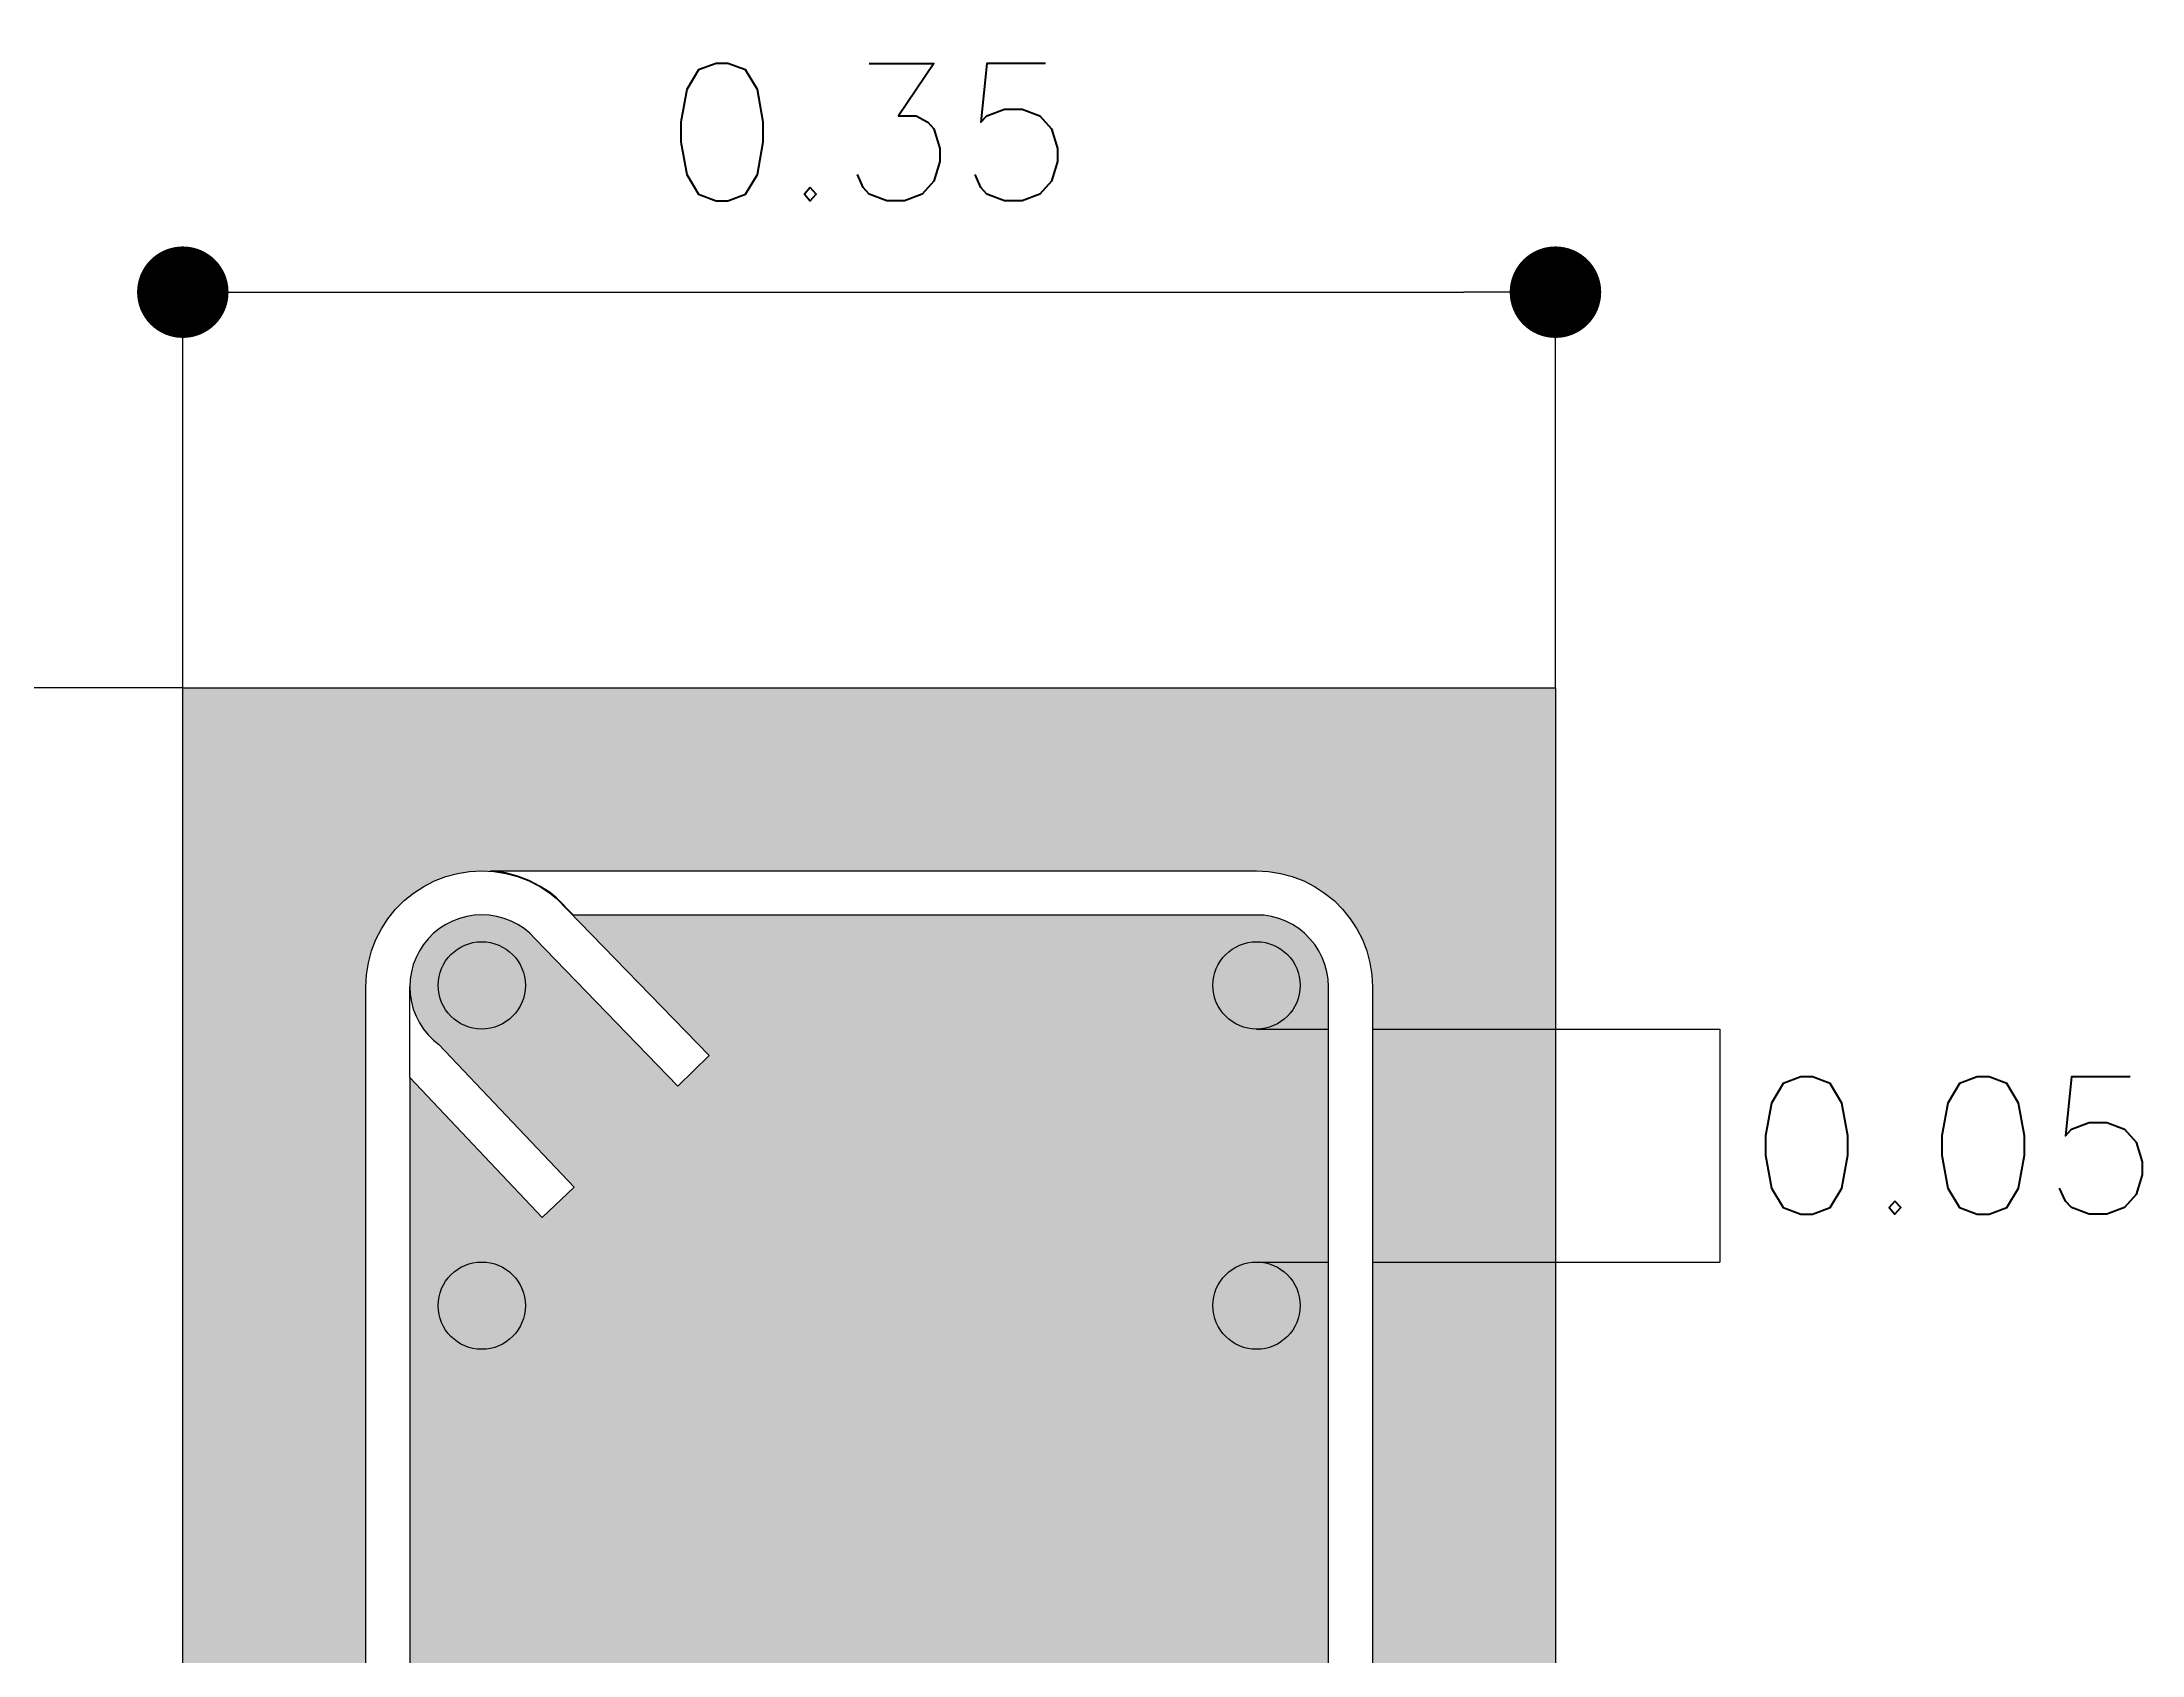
# Model space of a CAD drawing. Header units: millimetres. Extents: x 0 to 212, y -9 to 41.
# Drawn here: x 28.1294 to 28.5884, y -2.19 to -1.8375 of the extents above; entities that cross this region are included whole.
import ezdxf

# ---------------------------------------------------------------- set-up
doc = ezdxf.new("R2010")
doc.units = ezdxf.units.MM
doc.header["$LTSCALE"] = 0.01
doc.header["$PDMODE"] = 3
for name, color, linetype in [('FC_BORDES', 4, 'Continuous'), ('FC_COTAS', 1, 'Continuous'), ('FC_HATCH 254', 254, 'Continuous'), ('FC_REFUERZO 2', 1, 'Continuous')]:
    doc.layers.add(name, color=color, linetype=linetype)
doc.styles.add('FC_TEXT1', font='romans.shx')
doc.dimstyles.new('FC_COTAS', dxfattribs={"dimtxt": 0.0015, "dimasz": 0.001, "dimexe": 0, "dimexo": 0, "dimgap": 0.001, "dimtad": 1, "dimtih": 1, "dimtoh": 1, "dimzin": 0, "dimdsep": 46, "dimtxsty": 'FC_TEXT1', "dimblk": 'DOT', "dimcen": 0.09, "dimclrd": 256, "dimclre": 256, "dimclrt": 256, "dimadec": 0, "dimazin": 0, "dimtfac": 1, "dimtix": 1, "dimtmove": 2, "dimatfit": 3, "dimfxl": 1.002, "dimtolj": 1, "dimtzin": 0, "dimlwd": -1, "dimarcsym": 0})

# ---------------------------------------------------------------- blocks, each defined once
blk = doc.blocks.new('*D49')
at = {"layer": 'Defpoints', "color": 0, "transparency": 16777216}
for p in [(28.39485, -2.05319), (28.39485, -2.10411), (28.49609, -2.10411)]:
    blk.add_point(p, dxfattribs=at)
at = {"layer": 'FC_COTAS', "lineweight": -2, "transparency": 16777216}
for p, q in [((28.39485, -2.05319), (28.49609, -2.05319)), ((28.39485, -2.10411), (28.49609, -2.10411))]:
    blk.add_line(p, q, dxfattribs=at)
at = {"layer": 'FC_COTAS', "transparency": 16777216}
blk.add_line((28.49609, -2.05319), (28.49609, -2.10411), dxfattribs=at)
at = {"layer": 'FC_COTAS', "transparency": 16777216, "insert": (28.54723, -2.07865), "char_height": 0.03, "attachment_point": 5, "style": 'FC_TEXT1'}
blk.add_mtext('\\A1;0.05', dxfattribs=at)
blk = doc.blocks.new('_Dot')
at = {"color": 0, "linetype": 'ByBlock', "lineweight": -2}
blk.add_line((-0.5, 0), (-1, 0), dxfattribs=at)
at = {"color": 0, "linetype": 'ByBlock', "const_width": 0.5}
blk.add_lwpolyline([(-0.25, 0, 1), (0.25, 0, 1)], format="xyb", close=True, dxfattribs=at)
blk = doc.blocks.new('*D223')
at = {"layer": 'Defpoints', "color": 0, "transparency": 16777216}
for p in [(27.99759, -1.97862), (28.16018, -1.97862), (28.16018, -2.37862)]:
    blk.add_point(p, dxfattribs=at)
at = {"layer": 'FC_COTAS', "lineweight": -2, "transparency": 16777216}
for p, q in [((28.16018, -1.97862), (27.99759, -1.97862)), ((28.16018, -2.37862), (27.99759, -2.37862))]:
    blk.add_line(p, q, dxfattribs=at)
at = {"layer": 'FC_COTAS', "transparency": 16777216}
for p, q in [((27.99759, -1.99862), (27.99759, -2.14362)), ((27.99759, -2.35862), (27.99759, -2.21362))]:
    blk.add_line(p, q, dxfattribs=at)
at = {"layer": 'FC_COTAS', "transparency": 16777216, "xscale": 0.02, "yscale": 0.02, "zscale": 0.02}
for p, rotation in [((27.99759, -1.97862), 90), ((27.99759, -2.37862), 270)]:
    blk.add_blockref('_Dot', p, dxfattribs=dict(at, rotation=rotation))
at = {"layer": 'FC_COTAS', "transparency": 16777216, "insert": (27.99759, -2.17862), "char_height": 0.03, "attachment_point": 5, "style": 'FC_TEXT1'}
blk.add_mtext('\\A1;0.35', dxfattribs=at)
blk = doc.blocks.new('*D87')
at = {"layer": 'Defpoints', "color": 0, "transparency": 16777216}
for p in [(28.46018, -1.89214), (28.16018, -1.97862), (28.46018, -1.97862)]:
    blk.add_point(p, dxfattribs=at)
at = {"layer": 'FC_COTAS', "lineweight": -2, "transparency": 16777216}
for p, q in [((28.16018, -1.97862), (28.16018, -1.89214)), ((28.46018, -1.97862), (28.46018, -1.89214))]:
    blk.add_line(p, q, dxfattribs=at)
at = {"layer": 'FC_COTAS', "transparency": 16777216}
blk.add_line((28.18018, -1.89214), (28.44018, -1.89214), dxfattribs=at)
at = {"layer": 'FC_COTAS', "transparency": 16777216, "xscale": 0.02, "yscale": 0.02, "zscale": 0.02, "rotation": 180}
blk.add_blockref('_Dot', (28.16018, -1.89214), dxfattribs=at)
at = {"layer": 'FC_COTAS', "transparency": 16777216, "xscale": 0.02, "yscale": 0.02, "zscale": 0.02}
blk.add_blockref('_Dot', (28.46018, -1.89214), dxfattribs=at)
at = {"layer": 'FC_COTAS', "transparency": 16777216, "insert": (28.31018, -1.85714), "char_height": 0.03, "attachment_point": 5, "style": 'FC_TEXT1'}
blk.add_mtext('\\A1;0.35', dxfattribs=at)
blk = doc.blocks.new('*U44')
at = {"color": 0, "ltscale": 1.5}
blk.add_lwpolyline([(-0.06484, -0.00961), (-0.06485, -0.0096)], dxfattribs=at)
blk.add_wipeout([(-0.08279, 0), (0.08466, 0), (0.08731, -0.00014), (0.08993, -0.00055), (0.09249, -0.00124), (0.09497, -0.00219), (0.09733, -0.00339), (0.09955, -0.00484), (0.10162, -0.00651), (0.10349, -0.00838), (0.10516, -0.01045), (0.10661, -0.01267), (0.10781, -0.01503), (0.10876, -0.01751), (0.10945, -0.02007), (0.10986, -0.02269), (0.11, -0.02534), (0.11, -0.29466), (0.10986, -0.29731), (0.10945, -0.29993), (0.10876, -0.30249), (0.10781, -0.30497), (0.10661, -0.30733), (0.10516, -0.30955), (0.10349, -0.31162), (0.10162, -0.31349), (0.09955, -0.31516), (0.09733, -0.31661), (0.09497, -0.31781), (0.09249, -0.31876), (0.08993, -0.31945), (0.08731, -0.31986), (0.08466, -0.32), (-0.08466, -0.32), (-0.08731, -0.31986), (-0.08993, -0.31945), (-0.09249, -0.31876), (-0.09497, -0.31781), (-0.09733, -0.31661), (-0.09955, -0.31516), (-0.10162, -0.31349), (-0.10349, -0.31162), (-0.10516, -0.30955), (-0.10661, -0.30733), (-0.10781, -0.30497), (-0.10876, -0.30249), (-0.10945, -0.29993), (-0.10986, -0.29731), (-0.11, -0.29466), (-0.11, -0.02534), (-0.10986, -0.02269), (-0.10945, -0.02007), (-0.10876, -0.01751), (-0.10781, -0.01503), (-0.10661, -0.01267), (-0.10516, -0.01045), (-0.10349, -0.00838), (-0.10162, -0.00651), (-0.09955, -0.00484), (-0.09733, -0.00339), (-0.09497, -0.00219), (-0.09249, -0.00124), (-0.08993, -0.00055), (-0.08731, -0.00014), (-0.08472, 0), (-0.08201, -0.00014), (-0.07939, -0.00055), (-0.07683, -0.00124), (-0.07435, -0.00219), (-0.07199, -0.00339), (-0.06977, -0.00484), (-0.06839, -0.00595), (-0.03495, -0.04034), (-0.04183, -0.04703), (-0.07297, -0.01482), (-0.07414, -0.01365), (-0.07542, -0.01262), (-0.0768, -0.01172), (-0.07826, -0.01097), (-0.0798, -0.01038), (-0.08139, -0.00996), (-0.08302, -0.0097), (-0.08466, -0.00961), (-0.0863, -0.0097), (-0.08793, -0.00996), (-0.08952, -0.01038), (-0.09106, -0.01097), (-0.09252, -0.01172), (-0.0939, -0.01262), (-0.09518, -0.01365), (-0.09635, -0.01482), (-0.09738, -0.0161), (-0.09828, -0.01748), (-0.09903, -0.01894), (-0.09962, -0.02048), (-0.10004, -0.02207), (-0.1003, -0.0237), (-0.10039, -0.02534), (-0.1003, -0.02698), (-0.10004, -0.02861), (-0.09962, -0.0302), (-0.09903, -0.03174), (-0.09828, -0.0332), (-0.09738, -0.03458), (-0.09635, -0.03586), (-0.09518, -0.03703), (-0.09405, -0.03794), (-0.0645, -0.06914), (-0.07146, -0.07574), (-0.1004, -0.0452), (-0.1004, -0.29466), (-0.1003, -0.2963), (-0.10004, -0.29793), (-0.09962, -0.29952), (-0.09903, -0.30106), (-0.09828, -0.30252), (-0.09738, -0.3039), (-0.09635, -0.30518), (-0.09518, -0.30635), (-0.0939, -0.30738), (-0.09252, -0.30828), (-0.09106, -0.30903), (-0.08952, -0.30962), (-0.08793, -0.31004), (-0.0863, -0.3103), (-0.08466, -0.3104), (0.08466, -0.3104), (0.0863, -0.3103), (0.08793, -0.31004), (0.08952, -0.30962), (0.09106, -0.30903), (0.09252, -0.30828), (0.0939, -0.30738), (0.09518, -0.30635), (0.09635, -0.30518), (0.09738, -0.3039), (0.09828, -0.30252), (0.09903, -0.30106), (0.09962, -0.29952), (0.10004, -0.29793), (0.1003, -0.2963), (0.1004, -0.29466), (0.1004, -0.02534), (0.1003, -0.0237), (0.10004, -0.02207), (0.09962, -0.02048), (0.09903, -0.01894), (0.09828, -0.01748), (0.09738, -0.0161), (0.09635, -0.01482), (0.09518, -0.01365), (0.0939, -0.01262), (0.09252, -0.01172), (0.09106, -0.01097), (0.08952, -0.01038), (0.08793, -0.00996), (0.0863, -0.0097), (0.08573, -0.00967), (-0.06464, -0.00967), (-0.06833, -0.00588), (-0.06971, -0.00476), (-0.07194, -0.00331), (-0.07431, -0.0021), (-0.0768, -0.00114), (-0.07937, -0.00046), (-0.082, -0.00004)], dxfattribs=at)
blk.add_lwpolyline([(-0.08279, 0), (0.08466, 0), (0.08731, -0.00014), (0.08993, -0.00055), (0.09249, -0.00124), (0.09497, -0.00219), (0.09733, -0.00339), (0.09955, -0.00484), (0.10162, -0.00651), (0.10349, -0.00838), (0.10516, -0.01045), (0.10661, -0.01267), (0.10781, -0.01503), (0.10876, -0.01751), (0.10945, -0.02007), (0.10986, -0.02269), (0.11, -0.02534), (0.11, -0.29466), (0.10986, -0.29731), (0.10945, -0.29993), (0.10876, -0.30249), (0.10781, -0.30497), (0.10661, -0.30733), (0.10516, -0.30955), (0.10349, -0.31162), (0.10162, -0.31349), (0.09955, -0.31516), (0.09733, -0.31661), (0.09497, -0.31781), (0.09249, -0.31876), (0.08993, -0.31945), (0.08731, -0.31986), (0.08466, -0.32), (-0.08466, -0.32), (-0.08731, -0.31986), (-0.08993, -0.31945), (-0.09249, -0.31876), (-0.09497, -0.31781), (-0.09733, -0.31661), (-0.09955, -0.31516), (-0.10162, -0.31349), (-0.10349, -0.31162), (-0.10516, -0.30955), (-0.10661, -0.30733), (-0.10781, -0.30497), (-0.10876, -0.30249), (-0.10945, -0.29993), (-0.10986, -0.29731), (-0.11, -0.29466), (-0.11, -0.02534), (-0.10986, -0.02269), (-0.10945, -0.02007), (-0.10876, -0.01751), (-0.10781, -0.01503), (-0.10661, -0.01267), (-0.10516, -0.01045), (-0.10349, -0.00838), (-0.10162, -0.00651), (-0.09955, -0.00484), (-0.09733, -0.00339), (-0.09497, -0.00219), (-0.09249, -0.00124), (-0.08993, -0.00055), (-0.08731, -0.00014), (-0.08472, 0), (-0.08201, -0.00014), (-0.07939, -0.00055), (-0.07683, -0.00124), (-0.07435, -0.00219), (-0.07199, -0.00339), (-0.06977, -0.00484), (-0.06839, -0.00595), (-0.03495, -0.04034), (-0.04183, -0.04703), (-0.07297, -0.01482), (-0.07414, -0.01365), (-0.07542, -0.01262), (-0.0768, -0.01172), (-0.07826, -0.01097), (-0.0798, -0.01038), (-0.08139, -0.00996), (-0.08302, -0.0097), (-0.08466, -0.00961), (-0.0863, -0.0097), (-0.08793, -0.00996), (-0.08952, -0.01038), (-0.09106, -0.01097), (-0.09252, -0.01172), (-0.0939, -0.01262), (-0.09518, -0.01365), (-0.09635, -0.01482), (-0.09738, -0.0161), (-0.09828, -0.01748), (-0.09903, -0.01894), (-0.09962, -0.02048), (-0.10004, -0.02207), (-0.1003, -0.0237), (-0.10039, -0.02534), (-0.1003, -0.02698), (-0.10004, -0.02861), (-0.09962, -0.0302), (-0.09903, -0.03174), (-0.09828, -0.0332), (-0.09738, -0.03458), (-0.09635, -0.03586), (-0.09518, -0.03703), (-0.09405, -0.03794), (-0.0645, -0.06914), (-0.07146, -0.07574), (-0.1004, -0.0452), (-0.1004, -0.29466), (-0.1003, -0.2963), (-0.10004, -0.29793), (-0.09962, -0.29952), (-0.09903, -0.30106), (-0.09828, -0.30252), (-0.09738, -0.3039), (-0.09635, -0.30518), (-0.09518, -0.30635), (-0.0939, -0.30738), (-0.09252, -0.30828), (-0.09106, -0.30903), (-0.08952, -0.30962), (-0.08793, -0.31004), (-0.0863, -0.3103), (-0.08466, -0.3104), (0.08466, -0.3104), (0.0863, -0.3103), (0.08793, -0.31004), (0.08952, -0.30962), (0.09106, -0.30903), (0.09252, -0.30828), (0.0939, -0.30738), (0.09518, -0.30635), (0.09635, -0.30518), (0.09738, -0.3039), (0.09828, -0.30252), (0.09903, -0.30106), (0.09962, -0.29952), (0.10004, -0.29793), (0.1003, -0.2963), (0.1004, -0.29466), (0.1004, -0.02534), (0.1003, -0.0237), (0.10004, -0.02207), (0.09962, -0.02048), (0.09903, -0.01894), (0.09828, -0.01748), (0.09738, -0.0161), (0.09635, -0.01482), (0.09518, -0.01365), (0.0939, -0.01262), (0.09252, -0.01172), (0.09106, -0.01097), (0.08952, -0.01038), (0.08793, -0.00996), (0.0863, -0.0097), (0.08573, -0.00967), (-0.06464, -0.00967), (-0.06833, -0.00588), (-0.06971, -0.00476), (-0.07194, -0.00331), (-0.07431, -0.0021), (-0.0768, -0.00114), (-0.07937, -0.00046), (-0.082, -0.00004)], close=True, dxfattribs=at)
blk.add_lwpolyline([(-0.1004, -0.0452), (-0.10039, -0.02534)], dxfattribs=at)

msp = doc.modelspace()

# ---------------------------------------------------------------- hatches: boundary and pattern name
at = {"layer": 'FC_HATCH 254'}
h = msp.add_hatch(color=256, dxfattribs=at)
h.dxf.hatch_style = 1
h.paths.add_polyline_path([(28.16018, -2.37862), (28.16018, -1.97862), (28.46018, -1.97862), (28.46018, -2.37862)])
at = {"layer": 'FC_REFUERZO 2'}
for points in [[(28.22552, -2.05319, 1), (28.22552, -2.03411, 1)], [(28.39485, -2.05319, -1), (28.39485, -2.03411, -1)]]:
    msp.add_hatch(color=256, dxfattribs=at).paths.add_polyline_path(points)

# ---------------------------------------------------------------- linework, layer by layer
at = {"layer": 'FC_BORDES'}
msp.add_lwpolyline([(28.16018, -2.37862), (28.16018, -1.97862), (28.46018, -1.97862), (28.46018, -2.37862)], close=True, dxfattribs=at)
at = {"layer": 'FC_REFUERZO 2'}
for centre in [(28.22552, -2.04365), (28.39485, -2.04365), (28.22552, -2.11365), (28.39485, -2.11365)]:
    msp.add_circle(centre, 0.00954, dxfattribs=at)

# ---------------------------------------------------------------- dimensions: what is measured, and where the dimension line sits
at = {"layer": 'FC_COTAS'}
dim = msp.add_linear_dim(base=(28.46018, -1.89214), p1=(28.16018, -1.97862), p2=(28.46018, -1.97862), text='0.35', dimstyle='FC_COTAS', override={"dimscale": 0, "dimtix": 1, "dimtofl": 1, "dimtmove": 2, "dimatfit": 1}, dxfattribs=at)
dim.commit()
dim.dimension.update_dxf_attribs({"geometry": '*D87', "text_midpoint": (28.31018, -1.85714)})
dim = msp.add_linear_dim(base=(27.99759, -1.97862), p1=(28.16018, -2.37862), p2=(28.16018, -1.97862), angle=90, text='0.35', dimstyle='FC_COTAS', override={"dimscale": 0, "dimtix": 1, "dimtofl": 1, "dimtmove": 2, "dimatfit": 1}, dxfattribs=at)
dim.commit()
dim.dimension.update_dxf_attribs({"geometry": '*D223', "text_midpoint": (27.99759, -2.17862)})
dim = msp.add_linear_dim(base=(28.49609, -2.10411), p1=(28.39485, -2.05319), p2=(28.39485, -2.10411), angle=90, dimstyle='FC_COTAS', override={"dimscale": 0, "dimtix": 1, "dimtofl": 1, "dimtmove": 2, "dimatfit": 1}, dxfattribs=at)
dim.commit()
dim.dimension.update_dxf_attribs({"geometry": '*D49', "text_midpoint": (28.54723, -2.07865), "dimtype": 128})

# ---------------------------------------------------------------- next in the draw order: block references
at = {"layer": 'FC_REFUERZO 2'}
msp.add_blockref('*U44', (28.31018, -2.01862), dxfattribs=at)

doc.saveas('drawing.dxf')
